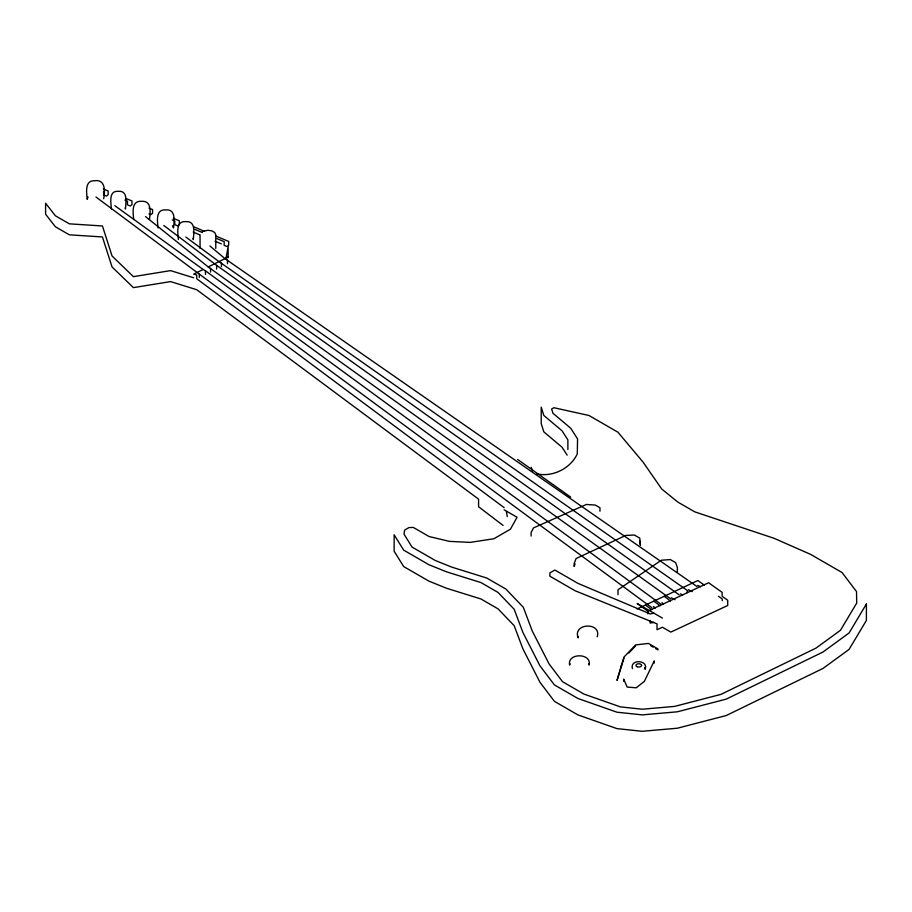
<?xml version="1.0" encoding="UTF-8"?>
<svg xmlns="http://www.w3.org/2000/svg" width="912" height="912" viewBox="0 0 912 912"><rect width="100%" height="100%" fill="white"/><g stroke="black" fill="none" stroke-linecap="round" stroke-linejoin="round"><path stroke-width="1.37" d="M578.208 636.394L578.128 637.841C572.314 622.919 601.76 621.756 597.212 636.77M687.101 591.523L687.238 592.618M226.108 257.857L228.125 246.707L228.125 257.697M569.989 663.674L569.658 665.133C566.751 652.718 592.013 652.718 589.106 665.133L588.776 663.674M623.968 658.042L617.014 680.443L623.968 657.073L635.664 644.898L648.466 643.439L657.974 648.934L657.974 649.914L655.603 648.535M575.107 563.912L574.127 566.443L574.127 563.616L576.088 558.543L625.757 535.435L634.387 535.036L639.757 538.137L640.418 545.41L639.757 540.964M88.031 196.935L87.199 199.352C86.606 192.546 84.44 180.086 94.905 180.701C105.45 179.276 105.211 191.349 103.672 198.736M628.847 652.981L635.664 645.878M130.256 206.032L131.978 204.664L131.978 200.971L125.993 198.474M661.223 604.474L205.439 270.796L203.125 269.462L193.72 274.113L196.73 275.048L196.73 278.741L504.131 507.631M145.532 216.6L208.21 266.942L228.353 256.99M637.135 608.942L697.874 580.534L704.315 585.116M662.42 618.097L637.135 603.505L647.873 611.154L708.601 582.745L722.144 592.39L722.144 596.3L727.719 600.278L727.719 605.488L670.844 632.096L662.42 627.239L657.028 629.747L657.028 623.876L575.107 590.759L549.868 576.179L549.868 572.918L554.861 570.046L577.934 583.361L650.119 613.901L653.995 613.24M202.35 231.591L207.913 230.257L211.835 230.861L214.719 232.526L215.768 234.794L215.768 248.383M697.703 585.436L700.53 586.69M688.492 589.745L692.219 591.637M671.278 597.793L675.005 599.697M653.995 622.372L650.119 623.033L650.119 620.684M537.111 473.955C552.854 477.193 570.41 468.574 577.285 453.914L577.57 438.911L570.707 428.218L552.98 413.284L551.635 409.021L553.88 407.721L588.992 415.496L617.937 432.208L643.051 462.099L661.724 489.014L677.844 502.09L694.762 511.86L774.083 538.308L810.574 554.359L842.072 572.542L856.528 591.592L856.71 603.094L840.465 630.283L815.966 648.136L721.016 694.351L674.629 706.39L642.379 709.228L620.456 706.903L583.954 694.078L562.533 681.697L549.058 663.89L532.3 631.093L523.317 607.278L505.864 589.049L486.757 578.026L451.668 567.093L435.149 560.413L412.042 547.075L403.982 534.09L404.666 530.066L408.964 527.581L413.307 527.421L429.085 536.53L449.365 541.363L470.17 542.389L493.882 538.753L510.458 529.177L517.07 517.275L504.131 509.797M680.443 593.78L682.541 595.137M193.72 277.807L170.578 270.613L133.403 276.655L112.062 255.976L102.429 225.971L69.346 223.839L55.404 215.791L45.6 203.251L45.6 214.229L55.404 226.78L69.346 234.829L102.429 236.949L112.062 266.965L133.403 287.633L170.578 281.591L196.73 289.72L478.583 499.138L478.583 506.753L503.071 525.415M103.364 189.001L108.152 190.996L108.152 194.701L106.43 196.069L103.626 194.894L103.626 191.201M148.987 208.084L152.566 209.589L152.566 213.283L150.856 214.651L148.987 213.875M173.337 218.276L179.311 220.772L179.311 224.477L177.589 225.845L175.72 225.059M193.652 226.78L204.413 231.283M215.54 235.934L228.695 241.441L228.695 245.134L226.974 246.514L224.17 245.339L224.17 241.634L216.623 238.477M124.933 200.116L127.452 201.164L127.452 204.869L129.322 205.645M172.277 219.917L174.785 220.978L174.785 224.671M194.735 229.322L202.282 232.48M193.184 232.093L199.466 234.726M215.072 241.247L221.365 243.88M696.95 586.496L225.002 258.655L209.942 245.978M687.773 590.794L219.005 261.607L185.831 237.04M208.21 266.942L670.616 598.819M651.795 607.62L197.049 272.46L95.965 197.003M650.849 645.787L653.22 647.167M653.323 606.56L655.375 608.008M517.617 459.443L570.718 497.143M718.485 596.266L722.258 598.956L722.258 600.7M163.795 225.481L216.623 265.358L679.132 594.829M661.85 602.695L663.651 603.983M114.866 205.713L203.125 269.462M664.198 596.277L670.445 600.962M653.836 601.133L660.083 605.807M645.491 605.032L651.727 609.718M172.482 225.731L173.519 227.966C174.249 221.24 176.096 208.962 165.79 209.908C155.496 208.962 157.331 221.24 158.072 227.966M567.161 455.168L562.054 447.222L543.837 431.878L541.215 423.556L541.215 407.14L543.837 415.462L562.054 430.806L567.88 439.88L567.88 449.468M644.613 667.481L645.137 669.374C648.911 659.695 629.576 658.897 632.426 668.61M531.229 467.309L532.494 470.957M193.025 238.42L193.287 239.525C193.846 232.982 196.012 220.727 185.831 221.639C175.64 220.727 177.806 232.982 178.364 239.525M125.206 207.925L125.446 208.973C125.742 202.703 128.387 190.471 118.389 191.315C108.391 190.471 111.036 202.703 111.332 208.973M506.399 511.541L507.254 516.671M677.354 572.246L677.354 567.355L675.61 562.613L670.32 559.569L661.337 560.219L618.005 589.768L618.005 594.658M654.257 663.058L654.257 660.892L644.385 681.332L636.245 687.796L627.148 687.067L623.683 679.087L623.683 681.264M647.873 611.154L647.873 613.867M621.334 665.543L621.334 666.524M599.948 511.222L599.948 507.745L595.342 505.077L586.348 504.461L533.452 527.934L531.115 532.585L531.115 536.062M227.476 260.08L227.476 263.773M221.434 263.009L221.434 266.714M216.623 265.358L216.623 269.051M210.569 268.31L210.569 272.004M205.439 270.796L205.439 274.501M200.059 234.794L200.059 248.383M199.329 273.782L199.329 277.476M149.465 219.461C150.286 212.656 151.962 200.366 141.611 201.335C131.248 200.366 132.924 212.656 133.745 219.461M866.4 604.006L849.061 632.996L822.943 652.046L726.214 699.128L677.388 711.793L642.23 714.883L616.957 712.204L577.934 698.489L554.393 684.901L539.95 665.806L522.918 632.472L514.174 609.262L498.055 592.447L480.92 582.551L446.584 571.847L428.914 564.71L403.674 550.141L394.144 534.797L394.144 551.213L403.674 566.557L428.914 581.126L446.584 588.274L480.92 598.967L498.055 608.863L514.174 625.678L522.918 648.899L539.95 682.233L554.393 701.317L577.934 714.917L616.957 728.62L642.23 731.299L677.388 728.209L726.214 715.544L822.943 668.462L849.061 649.424L866.4 620.422L866.4 604.006M637.123 666.729A2.827 1.63 0 0 0 641.592 665.566A2.827 1.63 0 0 0 637.625 663.913A2.827 1.63 0 0 0 637.123 666.729"/></g></svg>
